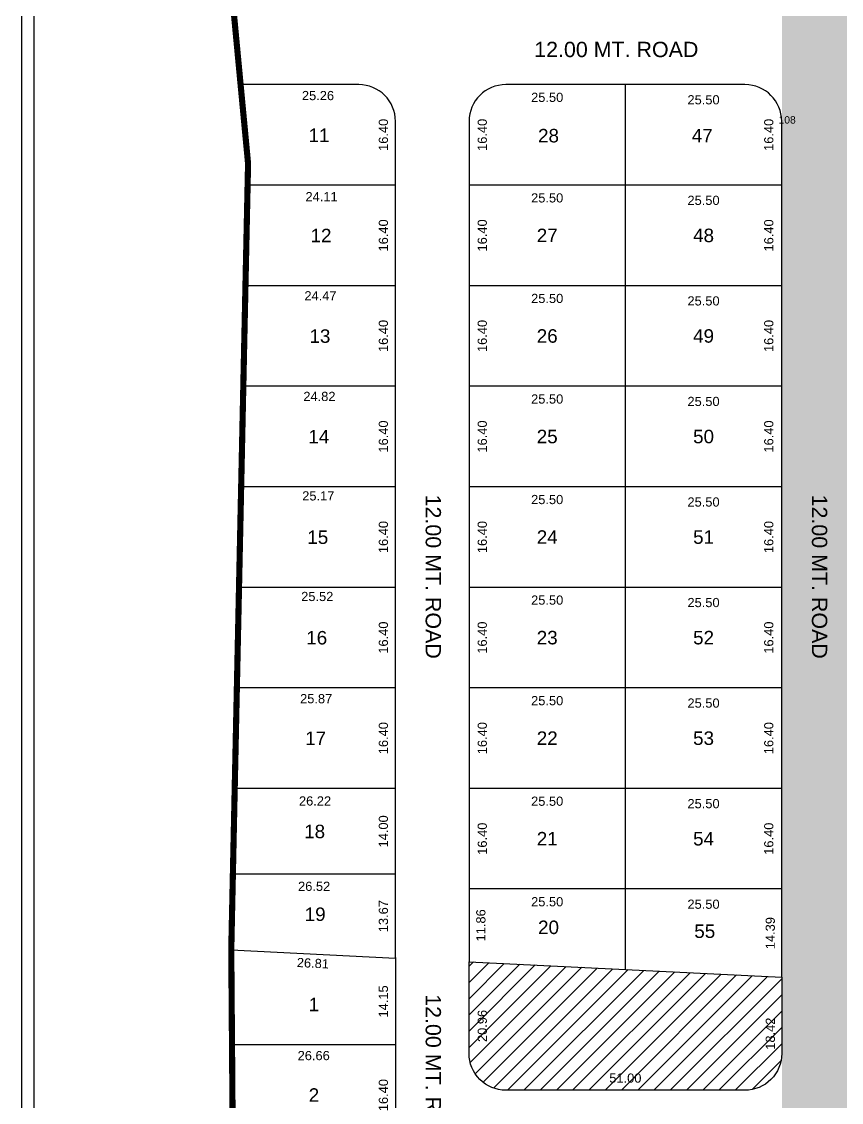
# Model space of a CAD drawing. Header units: metres. Extents: x -20425 to -20124, y -3531 to -2919.
# Drawn here: x -20424.8 to -20291.1, y -3400 to -3223.7 of the extents above; entities that cross this region are included whole.
import ezdxf
from ezdxf.enums import TextEntityAlignment as Align

# ---------------------------------------------------------------- set-up
doc = ezdxf.new("R2010")
doc.units = ezdxf.units.M
doc.header["$MEASUREMENT"] = 0
doc.header["$PDMODE"] = 32
doc.header["$PDSIZE"] = 1
for name, color, linetype in [('DIMENTION', 6, 'Continuous'), ('LAYER1', 6, 'Continuous'), ('TEXT', 7, 'Continuous')]:
    doc.layers.add(name, color=color, linetype=linetype)
doc.styles.add('ARIAL', font='arial.ttf', dxfattribs={"height": 1.5})
doc.dimstyles.new('Copy of STANDARD', dxfattribs={"dimtxt": 1.5, "dimasz": 0.5, "dimexe": 0.2, "dimexo": 0.3, "dimgap": 0.09, "dimtad": 0, "dimzin": 0, "dimdsep": 46, "dimtxsty": 'ARIAL', "dimblk1": 'OPEN', "dimblk2": 'OPEN', "dimsah": 1, "dimcen": 0.09, "dimse1": 1, "dimse2": 1, "dimsd1": 1, "dimsd2": 1, "dimadec": 0, "dimazin": 0, "dimtfac": 1, "dimtofl": 0, "dimtmove": 2, "dimatfit": 3, "dimldrblk": 'OPEN', "dimfxl": 0.2, "dimtolj": 1, "dimtzin": 0, "dimarcsym": 0})

# ---------------------------------------------------------------- blocks, each defined once
blk = doc.blocks.new('*D714')
at = {"layer": 'Defpoints', "color": 0, "linetype": 'Continuous', "transparency": 16777216}
for p in [(-20387.95, -3250.4), (-20363.84, -3250.4), (-20363.84, -3252.28)]:
    blk.add_point(p, dxfattribs=at)
at = {"layer": 'DIMENTION', "color": 0, "linetype": 'Continuous', "transparency": 16777216, "insert": (-20375.89, -3252.28), "char_height": 1.5, "attachment_point": 5, "style": 'ARIAL'}
blk.add_mtext('\\A1;24.11', dxfattribs=at)
blk = doc.blocks.new('_OPEN')
at = {"color": 0, "linetype": 'ByBlock'}
for p, q in [((-1, 0.17), (0, 0)), ((0, 0), (-1, -0.17)), ((0, 0), (-1, 0))]:
    blk.add_line(p, q, dxfattribs=at)
blk = doc.blocks.new('*D715')
at = {"layer": 'Defpoints', "color": 0, "linetype": 'Continuous', "transparency": 16777216}
for p in [(-20389.09, -3234), (-20363.84, -3234), (-20363.84, -3235.8)]:
    blk.add_point(p, dxfattribs=at)
at = {"layer": 'DIMENTION', "color": 0, "linetype": 'Continuous', "transparency": 16777216, "insert": (-20376.47, -3235.8), "char_height": 1.5, "attachment_point": 5, "style": 'ARIAL'}
blk.add_mtext('\\A1;25.26', dxfattribs=at)
blk = doc.blocks.new('*D716')
at = {"layer": 'Defpoints', "color": 0, "linetype": 'Continuous', "transparency": 16777216}
for p in [(-20388.3, -3266.8), (-20363.84, -3266.8), (-20388.3, -3268.45)]:
    blk.add_point(p, dxfattribs=at)
at = {"layer": 'DIMENTION', "color": 0, "linetype": 'Continuous', "transparency": 16777216, "insert": (-20376.07, -3268.45), "char_height": 1.5, "attachment_point": 5, "style": 'ARIAL'}
blk.add_mtext('\\A1;24.47', dxfattribs=at)
blk = doc.blocks.new('*D717')
at = {"layer": 'Defpoints', "color": 0, "linetype": 'Continuous', "transparency": 16777216}
for p in [(-20388.65, -3283.2), (-20363.84, -3283.2), (-20363.84, -3284.87)]:
    blk.add_point(p, dxfattribs=at)
at = {"layer": 'DIMENTION', "color": 0, "linetype": 'Continuous', "transparency": 16777216, "insert": (-20376.24, -3284.87), "char_height": 1.5, "attachment_point": 5, "style": 'ARIAL'}
blk.add_mtext('\\A1;24.82', dxfattribs=at)
blk = doc.blocks.new('*D718')
at = {"layer": 'Defpoints', "color": 0, "linetype": 'Continuous', "transparency": 16777216}
for p in [(-20389, -3299.6), (-20363.84, -3299.6), (-20363.84, -3301.09)]:
    blk.add_point(p, dxfattribs=at)
at = {"layer": 'DIMENTION', "color": 0, "linetype": 'Continuous', "transparency": 16777216, "insert": (-20376.42, -3301.09), "char_height": 1.5, "attachment_point": 5, "style": 'ARIAL'}
blk.add_mtext('\\A1;25.17', dxfattribs=at)
blk = doc.blocks.new('*D719')
at = {"layer": 'Defpoints', "color": 0, "linetype": 'Continuous', "transparency": 16777216}
for p in [(-20389.35, -3316), (-20363.84, -3316), (-20363.84, -3317.5)]:
    blk.add_point(p, dxfattribs=at)
at = {"layer": 'DIMENTION', "color": 0, "linetype": 'Continuous', "transparency": 16777216, "insert": (-20376.59, -3317.5), "char_height": 1.5, "attachment_point": 5, "style": 'ARIAL'}
blk.add_mtext('\\A1;25.52', dxfattribs=at)
blk = doc.blocks.new('*D720')
at = {"layer": 'Defpoints', "color": 0, "linetype": 'Continuous', "transparency": 16777216}
for p in [(-20389.7, -3332.4), (-20363.84, -3332.4), (-20389.7, -3334.17)]:
    blk.add_point(p, dxfattribs=at)
at = {"layer": 'DIMENTION', "color": 0, "linetype": 'Continuous', "transparency": 16777216, "insert": (-20376.77, -3334.17), "char_height": 1.5, "attachment_point": 5, "style": 'ARIAL'}
blk.add_mtext('\\A1;25.87', dxfattribs=at)
blk = doc.blocks.new('*D564')
at = {"layer": 'Defpoints', "color": 0, "linetype": 'Continuous', "transparency": 16777216}
for p in [(-20390.05, -3348.8), (-20363.84, -3348.8), (-20390.05, -3350.85)]:
    blk.add_point(p, dxfattribs=at)
at = {"layer": 'DIMENTION', "color": 0, "linetype": 'Continuous', "transparency": 16777216, "insert": (-20376.95, -3350.85), "char_height": 1.5, "attachment_point": 5, "style": 'ARIAL'}
blk.add_mtext('\\A1;26.22', dxfattribs=at)
blk = doc.blocks.new('*D565')
at = {"layer": 'Defpoints', "color": 0, "linetype": 'Continuous', "transparency": 16777216}
for p in [(-20390.35, -3362.8), (-20363.84, -3362.8), (-20390.35, -3364.77)]:
    blk.add_point(p, dxfattribs=at)
at = {"layer": 'DIMENTION', "color": 0, "linetype": 'Continuous', "transparency": 16777216, "insert": (-20377.1, -3364.77), "char_height": 1.5, "attachment_point": 5, "style": 'ARIAL'}
blk.add_mtext('\\A1;26.52', dxfattribs=at)
blk = doc.blocks.new('*D566')
at = {"layer": 'Defpoints', "color": 0, "linetype": 'Continuous', "transparency": 16777216}
for p in [(-20363.84, -3234), (-20365.8, -3250.4), (-20363.84, -3250.4)]:
    blk.add_point(p, dxfattribs=at)
at = {"layer": 'DIMENTION', "color": 0, "linetype": 'Continuous', "transparency": 16777216, "insert": (-20365.8, -3242.2), "char_height": 1.5, "attachment_point": 5, "rotation": 90, "style": 'ARIAL'}
blk.add_mtext('\\A1;16.40', dxfattribs=at)
blk = doc.blocks.new('*D567')
at = {"layer": 'Defpoints', "color": 0, "linetype": 'Continuous', "transparency": 16777216}
for p in [(-20363.84, -3250.4), (-20365.8, -3266.8), (-20363.84, -3266.8)]:
    blk.add_point(p, dxfattribs=at)
at = {"layer": 'DIMENTION', "color": 0, "linetype": 'Continuous', "transparency": 16777216, "insert": (-20365.8, -3258.6), "char_height": 1.5, "attachment_point": 5, "rotation": 90, "style": 'ARIAL'}
blk.add_mtext('\\A1;16.40', dxfattribs=at)
blk = doc.blocks.new('*D568')
at = {"layer": 'Defpoints', "color": 0, "linetype": 'Continuous', "transparency": 16777216}
for p in [(-20363.84, -3266.8), (-20365.8, -3283.2), (-20363.84, -3283.2)]:
    blk.add_point(p, dxfattribs=at)
at = {"layer": 'DIMENTION', "color": 0, "linetype": 'Continuous', "transparency": 16777216, "insert": (-20365.8, -3275), "char_height": 1.5, "attachment_point": 5, "rotation": 90, "style": 'ARIAL'}
blk.add_mtext('\\A1;16.40', dxfattribs=at)
blk = doc.blocks.new('*D569')
at = {"layer": 'Defpoints', "color": 0, "linetype": 'Continuous', "transparency": 16777216}
for p in [(-20363.84, -3283.2), (-20365.8, -3299.6), (-20363.84, -3299.6)]:
    blk.add_point(p, dxfattribs=at)
at = {"layer": 'DIMENTION', "color": 0, "linetype": 'Continuous', "transparency": 16777216, "insert": (-20365.8, -3291.4), "char_height": 1.5, "attachment_point": 5, "rotation": 90, "style": 'ARIAL'}
blk.add_mtext('\\A1;16.40', dxfattribs=at)
blk = doc.blocks.new('*D570')
at = {"layer": 'Defpoints', "color": 0, "linetype": 'Continuous', "transparency": 16777216}
for p in [(-20363.84, -3299.6), (-20365.8, -3316), (-20363.84, -3316)]:
    blk.add_point(p, dxfattribs=at)
at = {"layer": 'DIMENTION', "color": 0, "linetype": 'Continuous', "transparency": 16777216, "insert": (-20365.8, -3307.8), "char_height": 1.5, "attachment_point": 5, "rotation": 90, "style": 'ARIAL'}
blk.add_mtext('\\A1;16.40', dxfattribs=at)
blk = doc.blocks.new('*D571')
at = {"layer": 'Defpoints', "color": 0, "linetype": 'Continuous', "transparency": 16777216}
for p in [(-20363.84, -3316), (-20365.8, -3332.4), (-20363.84, -3332.4)]:
    blk.add_point(p, dxfattribs=at)
at = {"layer": 'DIMENTION', "color": 0, "linetype": 'Continuous', "transparency": 16777216, "insert": (-20365.8, -3324.2), "char_height": 1.5, "attachment_point": 5, "rotation": 90, "style": 'ARIAL'}
blk.add_mtext('\\A1;16.40', dxfattribs=at)
blk = doc.blocks.new('*D572')
at = {"layer": 'Defpoints', "color": 0, "linetype": 'Continuous', "transparency": 16777216}
for p in [(-20363.84, -3332.4), (-20365.8, -3348.8), (-20363.84, -3348.8)]:
    blk.add_point(p, dxfattribs=at)
at = {"layer": 'DIMENTION', "color": 0, "linetype": 'Continuous', "transparency": 16777216, "insert": (-20365.8, -3340.6), "char_height": 1.5, "attachment_point": 5, "rotation": 90, "style": 'ARIAL'}
blk.add_mtext('\\A1;16.40', dxfattribs=at)
blk = doc.blocks.new('*D573')
at = {"layer": 'Defpoints', "color": 0, "linetype": 'Continuous', "transparency": 16777216}
for p in [(-20363.84, -3348.8), (-20365.8, -3362.8), (-20363.84, -3362.8)]:
    blk.add_point(p, dxfattribs=at)
at = {"layer": 'DIMENTION', "color": 0, "linetype": 'Continuous', "transparency": 16777216, "insert": (-20365.8, -3355.8), "char_height": 1.5, "attachment_point": 5, "rotation": 90, "style": 'ARIAL'}
blk.add_mtext('\\A1;14.00', dxfattribs=at)
blk = doc.blocks.new('*D574')
at = {"layer": 'Defpoints', "color": 0, "linetype": 'Continuous', "transparency": 16777216}
for p in [(-20363.84, -3362.8), (-20365.8, -3376.47), (-20363.84, -3376.47)]:
    blk.add_point(p, dxfattribs=at)
at = {"layer": 'DIMENTION', "color": 0, "linetype": 'Continuous', "transparency": 16777216, "insert": (-20365.8, -3369.63), "char_height": 1.5, "attachment_point": 5, "rotation": 90, "style": 'ARIAL'}
blk.add_mtext('\\A1;13.67', dxfattribs=at)
blk = doc.blocks.new('*D575')
at = {"layer": 'Defpoints', "color": 0, "linetype": 'Continuous', "transparency": 16777216}
for p in [(-20363.84, -3376.47), (-20365.8, -3390.62), (-20363.84, -3390.62)]:
    blk.add_point(p, dxfattribs=at)
at = {"layer": 'DIMENTION', "color": 0, "linetype": 'Continuous', "transparency": 16777216, "insert": (-20365.8, -3383.54), "char_height": 1.5, "attachment_point": 5, "rotation": 90, "style": 'ARIAL'}
blk.add_mtext('\\A1;14.15', dxfattribs=at)
blk = doc.blocks.new('*D576')
at = {"layer": 'Defpoints', "color": 0, "linetype": 'Continuous', "transparency": 16777216}
for p in [(-20363.84, -3390.62), (-20365.8, -3407.02), (-20363.84, -3407.02)]:
    blk.add_point(p, dxfattribs=at)
at = {"layer": 'DIMENTION', "color": 0, "linetype": 'Continuous', "transparency": 16777216, "insert": (-20365.8, -3398.82), "char_height": 1.5, "attachment_point": 5, "rotation": 90, "style": 'ARIAL'}
blk.add_mtext('\\A1;16.40', dxfattribs=at)
blk = doc.blocks.new('*D591')
at = {"layer": 'Defpoints', "color": 0, "linetype": 'Continuous', "transparency": 16777216}
for p in [(-20390.5, -3390.62), (-20363.84, -3390.62), (-20390.5, -3392.38)]:
    blk.add_point(p, dxfattribs=at)
at = {"layer": 'DIMENTION', "color": 0, "linetype": 'Continuous', "transparency": 16777216, "insert": (-20377.17, -3392.38), "char_height": 1.5, "attachment_point": 5, "style": 'ARIAL'}
blk.add_mtext('\\A1;26.66', dxfattribs=at)
blk = doc.blocks.new('*D592')
at = {"layer": 'Defpoints', "color": 0, "linetype": 'Continuous', "transparency": 16777216}
for p in [(-20390.62, -3375.13), (-20390.69, -3376.64), (-20363.84, -3376.46)]:
    blk.add_point(p, dxfattribs=at)
at = {"layer": 'DIMENTION', "color": 0, "linetype": 'Continuous', "transparency": 16777216, "insert": (-20377.3, -3377.31), "char_height": 1.5, "attachment_point": 5, "rotation": 357.1548, "style": 'ARIAL'}
blk.add_mtext('\\A1;26.81', dxfattribs=at)
blk = doc.blocks.new('*D930')
at = {"layer": 'Defpoints', "color": 0, "linetype": 'Continuous', "transparency": 16777216}
for p in [(-20300.84, -3379.59), (-20302.69, -3398.02), (-20300.84, -3398.02)]:
    blk.add_point(p, dxfattribs=at)
at = {"layer": 'DIMENTION', "color": 0, "linetype": 'Continuous', "transparency": 16777216, "insert": (-20302.69, -3388.8), "char_height": 1.5, "attachment_point": 5, "rotation": 90, "style": 'ARIAL'}
blk.add_mtext('\\A1;18.42', dxfattribs=at)
blk = doc.blocks.new('*D931')
at = {"layer": 'Defpoints', "color": 0, "linetype": 'Continuous', "transparency": 16777216}
for p in [(-20351.84, -3377.06), (-20351.84, -3398.02), (-20349.67, -3398.02)]:
    blk.add_point(p, dxfattribs=at)
at = {"layer": 'DIMENTION', "color": 0, "linetype": 'Continuous', "transparency": 16777216, "insert": (-20349.67, -3387.54), "char_height": 1.5, "attachment_point": 5, "rotation": 90, "style": 'ARIAL'}
blk.add_mtext('\\A1;20.96', dxfattribs=at)
blk = doc.blocks.new('*D932')
at = {"layer": 'Defpoints', "color": 0, "linetype": 'Continuous', "transparency": 16777216}
for p in [(-20300.84, -3396.05), (-20351.84, -3398.02), (-20300.84, -3398.02)]:
    blk.add_point(p, dxfattribs=at)
at = {"layer": 'DIMENTION', "color": 0, "linetype": 'Continuous', "transparency": 16777216, "insert": (-20326.34, -3396.05), "char_height": 1.5, "attachment_point": 5, "style": 'ARIAL'}
blk.add_mtext('\\A1;51.00', dxfattribs=at)
blk = doc.blocks.new('*D668')
at = {"layer": 'Defpoints', "color": 0, "linetype": 'Continuous', "transparency": 16777216}
for p in [(-20351.84, -3365.2), (-20349.9, -3365.2), (-20351.84, -3377.06)]:
    blk.add_point(p, dxfattribs=at)
at = {"layer": 'DIMENTION', "color": 0, "linetype": 'Continuous', "transparency": 16777216, "insert": (-20349.9, -3371.13), "char_height": 1.5, "attachment_point": 5, "rotation": 90, "style": 'ARIAL'}
blk.add_mtext('\\A1;11.86', dxfattribs=at)
blk = doc.blocks.new('*D669')
at = {"layer": 'Defpoints', "color": 0, "linetype": 'Continuous', "transparency": 16777216}
for p in [(-20302.7, -3365.2), (-20300.84, -3365.2), (-20300.84, -3379.59)]:
    blk.add_point(p, dxfattribs=at)
at = {"layer": 'DIMENTION', "color": 0, "linetype": 'Continuous', "transparency": 16777216, "insert": (-20302.7, -3372.4), "char_height": 1.5, "attachment_point": 5, "rotation": 90, "style": 'ARIAL'}
blk.add_mtext('\\A1;14.39', dxfattribs=at)
blk = doc.blocks.new('*D670')
at = {"layer": 'Defpoints', "color": 0, "linetype": 'Continuous', "transparency": 16777216}
for p in [(-20351.84, -3348.8), (-20326.34, -3348.8), (-20326.34, -3350.89)]:
    blk.add_point(p, dxfattribs=at)
at = {"layer": 'DIMENTION', "color": 0, "linetype": 'Continuous', "transparency": 16777216, "insert": (-20339.09, -3350.89), "char_height": 1.5, "attachment_point": 5, "style": 'ARIAL'}
blk.add_mtext('\\A1;25.50', dxfattribs=at)
blk = doc.blocks.new('*D671')
at = {"layer": 'Defpoints', "color": 0, "linetype": 'Continuous', "transparency": 16777216}
for p in [(-20326.34, -3348.8), (-20300.84, -3348.8), (-20326.34, -3351.29)]:
    blk.add_point(p, dxfattribs=at)
at = {"layer": 'DIMENTION', "color": 0, "linetype": 'Continuous', "transparency": 16777216, "insert": (-20313.59, -3351.29), "char_height": 1.5, "attachment_point": 5, "style": 'ARIAL'}
blk.add_mtext('\\A1;25.50', dxfattribs=at)
blk = doc.blocks.new('*D672')
at = {"layer": 'Defpoints', "color": 0, "linetype": 'Continuous', "transparency": 16777216}
for p in [(-20351.84, -3348.8), (-20351.84, -3365.2), (-20349.67, -3365.2)]:
    blk.add_point(p, dxfattribs=at)
at = {"layer": 'DIMENTION', "color": 0, "linetype": 'Continuous', "transparency": 16777216, "insert": (-20349.67, -3357), "char_height": 1.5, "attachment_point": 5, "rotation": 90, "style": 'ARIAL'}
blk.add_mtext('\\A1;16.40', dxfattribs=at)
blk = doc.blocks.new('*D673')
at = {"layer": 'Defpoints', "color": 0, "linetype": 'Continuous', "transparency": 16777216}
for p in [(-20300.84, -3348.8), (-20302.94, -3365.2), (-20300.84, -3365.2)]:
    blk.add_point(p, dxfattribs=at)
at = {"layer": 'DIMENTION', "color": 0, "linetype": 'Continuous', "transparency": 16777216, "insert": (-20302.94, -3357), "char_height": 1.5, "attachment_point": 5, "rotation": 90, "style": 'ARIAL'}
blk.add_mtext('\\A1;16.40', dxfattribs=at)
blk = doc.blocks.new('*D674')
at = {"layer": 'Defpoints', "color": 0, "linetype": 'Continuous', "transparency": 16777216}
for p in [(-20351.84, -3332.4), (-20326.34, -3332.4), (-20326.34, -3334.49)]:
    blk.add_point(p, dxfattribs=at)
at = {"layer": 'DIMENTION', "color": 0, "linetype": 'Continuous', "transparency": 16777216, "insert": (-20339.09, -3334.49), "char_height": 1.5, "attachment_point": 5, "style": 'ARIAL'}
blk.add_mtext('\\A1;25.50', dxfattribs=at)
blk = doc.blocks.new('*D675')
at = {"layer": 'Defpoints', "color": 0, "linetype": 'Continuous', "transparency": 16777216}
for p in [(-20326.34, -3332.4), (-20300.84, -3332.4), (-20326.34, -3334.89)]:
    blk.add_point(p, dxfattribs=at)
at = {"layer": 'DIMENTION', "color": 0, "linetype": 'Continuous', "transparency": 16777216, "insert": (-20313.59, -3334.89), "char_height": 1.5, "attachment_point": 5, "style": 'ARIAL'}
blk.add_mtext('\\A1;25.50', dxfattribs=at)
blk = doc.blocks.new('*D721')
at = {"layer": 'Defpoints', "color": 0, "linetype": 'Continuous', "transparency": 16777216}
for p in [(-20351.84, -3332.4), (-20351.84, -3348.8), (-20349.67, -3348.8)]:
    blk.add_point(p, dxfattribs=at)
at = {"layer": 'DIMENTION', "color": 0, "linetype": 'Continuous', "transparency": 16777216, "insert": (-20349.67, -3340.6), "char_height": 1.5, "attachment_point": 5, "rotation": 90, "style": 'ARIAL'}
blk.add_mtext('\\A1;16.40', dxfattribs=at)
blk = doc.blocks.new('*D722')
at = {"layer": 'Defpoints', "color": 0, "linetype": 'Continuous', "transparency": 16777216}
for p in [(-20300.84, -3332.4), (-20302.94, -3348.8), (-20300.84, -3348.8)]:
    blk.add_point(p, dxfattribs=at)
at = {"layer": 'DIMENTION', "color": 0, "linetype": 'Continuous', "transparency": 16777216, "insert": (-20302.94, -3340.6), "char_height": 1.5, "attachment_point": 5, "rotation": 90, "style": 'ARIAL'}
blk.add_mtext('\\A1;16.40', dxfattribs=at)
blk = doc.blocks.new('*D723')
at = {"layer": 'Defpoints', "color": 0, "linetype": 'Continuous', "transparency": 16777216}
for p in [(-20351.84, -3316), (-20326.34, -3316), (-20326.34, -3318.09)]:
    blk.add_point(p, dxfattribs=at)
at = {"layer": 'DIMENTION', "color": 0, "linetype": 'Continuous', "transparency": 16777216, "insert": (-20339.09, -3318.09), "char_height": 1.5, "attachment_point": 5, "style": 'ARIAL'}
blk.add_mtext('\\A1;25.50', dxfattribs=at)
blk = doc.blocks.new('*D724')
at = {"layer": 'Defpoints', "color": 0, "linetype": 'Continuous', "transparency": 16777216}
for p in [(-20326.34, -3316), (-20300.84, -3316), (-20326.34, -3318.49)]:
    blk.add_point(p, dxfattribs=at)
at = {"layer": 'DIMENTION', "color": 0, "linetype": 'Continuous', "transparency": 16777216, "insert": (-20313.59, -3318.49), "char_height": 1.5, "attachment_point": 5, "style": 'ARIAL'}
blk.add_mtext('\\A1;25.50', dxfattribs=at)
blk = doc.blocks.new('*D725')
at = {"layer": 'Defpoints', "color": 0, "linetype": 'Continuous', "transparency": 16777216}
for p in [(-20351.84, -3316), (-20351.84, -3332.4), (-20349.67, -3332.4)]:
    blk.add_point(p, dxfattribs=at)
at = {"layer": 'DIMENTION', "color": 0, "linetype": 'Continuous', "transparency": 16777216, "insert": (-20349.67, -3324.2), "char_height": 1.5, "attachment_point": 5, "rotation": 90, "style": 'ARIAL'}
blk.add_mtext('\\A1;16.40', dxfattribs=at)
blk = doc.blocks.new('*D726')
at = {"layer": 'Defpoints', "color": 0, "linetype": 'Continuous', "transparency": 16777216}
for p in [(-20300.84, -3316), (-20302.94, -3332.4), (-20300.84, -3332.4)]:
    blk.add_point(p, dxfattribs=at)
at = {"layer": 'DIMENTION', "color": 0, "linetype": 'Continuous', "transparency": 16777216, "insert": (-20302.94, -3324.2), "char_height": 1.5, "attachment_point": 5, "rotation": 90, "style": 'ARIAL'}
blk.add_mtext('\\A1;16.40', dxfattribs=at)
blk = doc.blocks.new('*D727')
at = {"layer": 'Defpoints', "color": 0, "linetype": 'Continuous', "transparency": 16777216}
for p in [(-20351.84, -3299.6), (-20326.34, -3299.6), (-20326.34, -3301.69)]:
    blk.add_point(p, dxfattribs=at)
at = {"layer": 'DIMENTION', "color": 0, "linetype": 'Continuous', "transparency": 16777216, "insert": (-20339.09, -3301.69), "char_height": 1.5, "attachment_point": 5, "style": 'ARIAL'}
blk.add_mtext('\\A1;25.50', dxfattribs=at)
blk = doc.blocks.new('*D728')
at = {"layer": 'Defpoints', "color": 0, "linetype": 'Continuous', "transparency": 16777216}
for p in [(-20326.34, -3299.6), (-20300.84, -3299.6), (-20326.34, -3302.09)]:
    blk.add_point(p, dxfattribs=at)
at = {"layer": 'DIMENTION', "color": 0, "linetype": 'Continuous', "transparency": 16777216, "insert": (-20313.59, -3302.09), "char_height": 1.5, "attachment_point": 5, "style": 'ARIAL'}
blk.add_mtext('\\A1;25.50', dxfattribs=at)
blk = doc.blocks.new('*D729')
at = {"layer": 'Defpoints', "color": 0, "linetype": 'Continuous', "transparency": 16777216}
for p in [(-20351.84, -3299.6), (-20351.84, -3316), (-20349.67, -3316)]:
    blk.add_point(p, dxfattribs=at)
at = {"layer": 'DIMENTION', "color": 0, "linetype": 'Continuous', "transparency": 16777216, "insert": (-20349.67, -3307.8), "char_height": 1.5, "attachment_point": 5, "rotation": 90, "style": 'ARIAL'}
blk.add_mtext('\\A1;16.40', dxfattribs=at)
blk = doc.blocks.new('*D730')
at = {"layer": 'Defpoints', "color": 0, "linetype": 'Continuous', "transparency": 16777216}
for p in [(-20300.84, -3299.6), (-20302.94, -3316), (-20300.84, -3316)]:
    blk.add_point(p, dxfattribs=at)
at = {"layer": 'DIMENTION', "color": 0, "linetype": 'Continuous', "transparency": 16777216, "insert": (-20302.94, -3307.8), "char_height": 1.5, "attachment_point": 5, "rotation": 90, "style": 'ARIAL'}
blk.add_mtext('\\A1;16.40', dxfattribs=at)
blk = doc.blocks.new('*D731')
at = {"layer": 'Defpoints', "color": 0, "linetype": 'Continuous', "transparency": 16777216}
for p in [(-20351.84, -3283.2), (-20326.34, -3283.2), (-20326.34, -3285.29)]:
    blk.add_point(p, dxfattribs=at)
at = {"layer": 'DIMENTION', "color": 0, "linetype": 'Continuous', "transparency": 16777216, "insert": (-20339.09, -3285.29), "char_height": 1.5, "attachment_point": 5, "style": 'ARIAL'}
blk.add_mtext('\\A1;25.50', dxfattribs=at)
blk = doc.blocks.new('*D732')
at = {"layer": 'Defpoints', "color": 0, "linetype": 'Continuous', "transparency": 16777216}
for p in [(-20326.34, -3283.2), (-20300.84, -3283.2), (-20326.34, -3285.69)]:
    blk.add_point(p, dxfattribs=at)
at = {"layer": 'DIMENTION', "color": 0, "linetype": 'Continuous', "transparency": 16777216, "insert": (-20313.59, -3285.69), "char_height": 1.5, "attachment_point": 5, "style": 'ARIAL'}
blk.add_mtext('\\A1;25.50', dxfattribs=at)
blk = doc.blocks.new('*D733')
at = {"layer": 'Defpoints', "color": 0, "linetype": 'Continuous', "transparency": 16777216}
for p in [(-20351.84, -3283.2), (-20351.84, -3299.6), (-20349.67, -3299.6)]:
    blk.add_point(p, dxfattribs=at)
at = {"layer": 'DIMENTION', "color": 0, "linetype": 'Continuous', "transparency": 16777216, "insert": (-20349.67, -3291.4), "char_height": 1.5, "attachment_point": 5, "rotation": 90, "style": 'ARIAL'}
blk.add_mtext('\\A1;16.40', dxfattribs=at)
blk = doc.blocks.new('*D734')
at = {"layer": 'Defpoints', "color": 0, "linetype": 'Continuous', "transparency": 16777216}
for p in [(-20300.84, -3283.2), (-20302.94, -3299.6), (-20300.84, -3299.6)]:
    blk.add_point(p, dxfattribs=at)
at = {"layer": 'DIMENTION', "color": 0, "linetype": 'Continuous', "transparency": 16777216, "insert": (-20302.94, -3291.4), "char_height": 1.5, "attachment_point": 5, "rotation": 90, "style": 'ARIAL'}
blk.add_mtext('\\A1;16.40', dxfattribs=at)
blk = doc.blocks.new('*D735')
at = {"layer": 'Defpoints', "color": 0, "linetype": 'Continuous', "transparency": 16777216}
for p in [(-20351.84, -3266.8), (-20326.34, -3266.8), (-20326.34, -3268.89)]:
    blk.add_point(p, dxfattribs=at)
at = {"layer": 'DIMENTION', "color": 0, "linetype": 'Continuous', "transparency": 16777216, "insert": (-20339.09, -3268.89), "char_height": 1.5, "attachment_point": 5, "style": 'ARIAL'}
blk.add_mtext('\\A1;25.50', dxfattribs=at)
blk = doc.blocks.new('*D736')
at = {"layer": 'Defpoints', "color": 0, "linetype": 'Continuous', "transparency": 16777216}
for p in [(-20326.34, -3266.8), (-20300.84, -3266.8), (-20326.34, -3269.29)]:
    blk.add_point(p, dxfattribs=at)
at = {"layer": 'DIMENTION', "color": 0, "linetype": 'Continuous', "transparency": 16777216, "insert": (-20313.59, -3269.29), "char_height": 1.5, "attachment_point": 5, "style": 'ARIAL'}
blk.add_mtext('\\A1;25.50', dxfattribs=at)
blk = doc.blocks.new('*D737')
at = {"layer": 'Defpoints', "color": 0, "linetype": 'Continuous', "transparency": 16777216}
for p in [(-20351.84, -3266.8), (-20351.84, -3283.2), (-20349.67, -3283.2)]:
    blk.add_point(p, dxfattribs=at)
at = {"layer": 'DIMENTION', "color": 0, "linetype": 'Continuous', "transparency": 16777216, "insert": (-20349.67, -3275), "char_height": 1.5, "attachment_point": 5, "rotation": 90, "style": 'ARIAL'}
blk.add_mtext('\\A1;16.40', dxfattribs=at)
blk = doc.blocks.new('*D738')
at = {"layer": 'Defpoints', "color": 0, "linetype": 'Continuous', "transparency": 16777216}
for p in [(-20300.84, -3266.8), (-20302.94, -3283.2), (-20300.84, -3283.2)]:
    blk.add_point(p, dxfattribs=at)
at = {"layer": 'DIMENTION', "color": 0, "linetype": 'Continuous', "transparency": 16777216, "insert": (-20302.94, -3275), "char_height": 1.5, "attachment_point": 5, "rotation": 90, "style": 'ARIAL'}
blk.add_mtext('\\A1;16.40', dxfattribs=at)
blk = doc.blocks.new('*D739')
at = {"layer": 'Defpoints', "color": 0, "linetype": 'Continuous', "transparency": 16777216}
for p in [(-20351.84, -3250.4), (-20326.34, -3250.4), (-20326.34, -3252.49)]:
    blk.add_point(p, dxfattribs=at)
at = {"layer": 'DIMENTION', "color": 0, "linetype": 'Continuous', "transparency": 16777216, "insert": (-20339.09, -3252.49), "char_height": 1.5, "attachment_point": 5, "style": 'ARIAL'}
blk.add_mtext('\\A1;25.50', dxfattribs=at)
blk = doc.blocks.new('*D740')
at = {"layer": 'Defpoints', "color": 0, "linetype": 'Continuous', "transparency": 16777216}
for p in [(-20326.34, -3250.4), (-20300.84, -3250.4), (-20326.34, -3252.89)]:
    blk.add_point(p, dxfattribs=at)
at = {"layer": 'DIMENTION', "color": 0, "linetype": 'Continuous', "transparency": 16777216, "insert": (-20313.59, -3252.89), "char_height": 1.5, "attachment_point": 5, "style": 'ARIAL'}
blk.add_mtext('\\A1;25.50', dxfattribs=at)
blk = doc.blocks.new('*D741')
at = {"layer": 'Defpoints', "color": 0, "linetype": 'Continuous', "transparency": 16777216}
for p in [(-20351.84, -3250.4), (-20351.84, -3266.8), (-20349.67, -3266.8)]:
    blk.add_point(p, dxfattribs=at)
at = {"layer": 'DIMENTION', "color": 0, "linetype": 'Continuous', "transparency": 16777216, "insert": (-20349.67, -3258.6), "char_height": 1.5, "attachment_point": 5, "rotation": 90, "style": 'ARIAL'}
blk.add_mtext('\\A1;16.40', dxfattribs=at)
blk = doc.blocks.new('*D742')
at = {"layer": 'Defpoints', "color": 0, "linetype": 'Continuous', "transparency": 16777216}
for p in [(-20300.84, -3250.4), (-20302.94, -3266.8), (-20300.84, -3266.8)]:
    blk.add_point(p, dxfattribs=at)
at = {"layer": 'DIMENTION', "color": 0, "linetype": 'Continuous', "transparency": 16777216, "insert": (-20302.94, -3258.6), "char_height": 1.5, "attachment_point": 5, "rotation": 90, "style": 'ARIAL'}
blk.add_mtext('\\A1;16.40', dxfattribs=at)
blk = doc.blocks.new('*D743')
at = {"layer": 'Defpoints', "color": 0, "linetype": 'Continuous', "transparency": 16777216}
for p in [(-20351.84, -3234), (-20326.34, -3234), (-20326.34, -3236.09)]:
    blk.add_point(p, dxfattribs=at)
at = {"layer": 'DIMENTION', "color": 0, "linetype": 'Continuous', "transparency": 16777216, "insert": (-20339.09, -3236.09), "char_height": 1.5, "attachment_point": 5, "style": 'ARIAL'}
blk.add_mtext('\\A1;25.50', dxfattribs=at)
blk = doc.blocks.new('*D744')
at = {"layer": 'Defpoints', "color": 0, "linetype": 'Continuous', "transparency": 16777216}
for p in [(-20326.34, -3234), (-20300.84, -3234), (-20326.34, -3236.49)]:
    blk.add_point(p, dxfattribs=at)
at = {"layer": 'DIMENTION', "color": 0, "linetype": 'Continuous', "transparency": 16777216, "insert": (-20313.59, -3236.49), "char_height": 1.5, "attachment_point": 5, "style": 'ARIAL'}
blk.add_mtext('\\A1;25.50', dxfattribs=at)
blk = doc.blocks.new('*D745')
at = {"layer": 'Defpoints', "color": 0, "linetype": 'Continuous', "transparency": 16777216}
for p in [(-20351.84, -3234), (-20351.84, -3250.4), (-20349.67, -3250.4)]:
    blk.add_point(p, dxfattribs=at)
at = {"layer": 'DIMENTION', "color": 0, "linetype": 'Continuous', "transparency": 16777216, "insert": (-20349.67, -3242.2), "char_height": 1.5, "attachment_point": 5, "rotation": 90, "style": 'ARIAL'}
blk.add_mtext('\\A1;16.40', dxfattribs=at)
blk = doc.blocks.new('*D746')
at = {"layer": 'Defpoints', "color": 0, "linetype": 'Continuous', "transparency": 16777216}
for p in [(-20300.84, -3234), (-20302.94, -3250.4), (-20300.84, -3250.4)]:
    blk.add_point(p, dxfattribs=at)
at = {"layer": 'DIMENTION', "color": 0, "linetype": 'Continuous', "transparency": 16777216, "insert": (-20302.94, -3242.2), "char_height": 1.5, "attachment_point": 5, "rotation": 90, "style": 'ARIAL'}
blk.add_mtext('\\A1;16.40', dxfattribs=at)
blk = doc.blocks.new('*D779')
at = {"layer": 'Defpoints', "color": 0, "linetype": 'Continuous', "transparency": 16777216}
for p in [(-20351.84, -3365.2), (-20326.34, -3365.2), (-20326.34, -3367.29)]:
    blk.add_point(p, dxfattribs=at)
at = {"layer": 'DIMENTION', "color": 0, "linetype": 'Continuous', "transparency": 16777216, "insert": (-20339.09, -3367.29), "char_height": 1.5, "attachment_point": 5, "style": 'ARIAL'}
blk.add_mtext('\\A1;25.50', dxfattribs=at)
blk = doc.blocks.new('*D780')
at = {"layer": 'Defpoints', "color": 0, "linetype": 'Continuous', "transparency": 16777216}
for p in [(-20326.34, -3365.2), (-20300.84, -3365.2), (-20326.34, -3367.69)]:
    blk.add_point(p, dxfattribs=at)
at = {"layer": 'DIMENTION', "color": 0, "linetype": 'Continuous', "transparency": 16777216, "insert": (-20313.59, -3367.69), "char_height": 1.5, "attachment_point": 5, "style": 'ARIAL'}
blk.add_mtext('\\A1;25.50', dxfattribs=at)

msp = doc.modelspace()

# ---------------------------------------------------------------- hatches: boundary and pattern name
at = {"layer": 'DIMENTION', "linetype": 'Continuous'}
h = msp.add_hatch(dxfattribs=at)
h.set_pattern_fill('DOTS', color=24, scale=20)
h.set_pattern_definition([(0, (-44131.1968, 7794.2503), (0.625, 1.25), [0, -1.25])])
h.paths.add_polyline_path([(-20288.886, -3074.451), (-20300.786, -3074.451), (-20300.786, -3521.815), (-20288.886, -3521.815)])
h.paths.add_polyline_path([(-20225.886, -3074.451), (-20237.786, -3074.451), (-20237.786, -3521.815), (-20225.886, -3521.815)])
h.paths.add_polyline_path([(-20298.917, -3521.781), (-20290.925, -3521.781), (-20290.925, -3517.66), (-20298.917, -3517.66)], flags=24)
h.paths.add_polyline_path([(-20301.656, -3240.683), (-20298.247, -3240.683), (-20298.247, -3238.845), (-20301.656, -3238.845)], flags=9)
h.paths.add_polyline_path([(-20296.602, -3128.99), (-20296.602, -3154.48), (-20292.722, -3154.48), (-20292.722, -3128.99)], flags=24)
h.paths.add_polyline_path([(-20296.602, -3448.555), (-20296.602, -3476.632), (-20292.722, -3476.632), (-20292.722, -3448.555)], flags=24)
h.paths.add_polyline_path([(-20296.602, -3129.722), (-20296.602, -3157.799), (-20292.722, -3157.799), (-20292.722, -3129.722)], flags=24)
h.paths.add_polyline_path([(-20296.602, -3300.229), (-20296.602, -3328.306), (-20292.722, -3328.306), (-20292.722, -3300.229)], flags=24)
h.paths.add_polyline_path([(-20235.916, -3521.781), (-20227.924, -3521.781), (-20227.924, -3517.66), (-20235.916, -3517.66)], flags=24)
h.paths.add_polyline_path([(-20233.601, -3448.555), (-20233.601, -3476.632), (-20229.72, -3476.632), (-20229.72, -3448.555)], flags=24)
h.paths.add_polyline_path([(-20264.728, -3230.211), (-20236.651, -3230.211), (-20236.651, -3226.33), (-20264.728, -3226.33)], flags=9)
h.paths.add_polyline_path([(-20233.602, -3129.722), (-20233.602, -3157.799), (-20229.722, -3157.799), (-20229.722, -3129.722)], flags=24)
h.paths.add_polyline_path([(-20233.377, -3292.543), (-20233.377, -3320.62), (-20229.497, -3320.62), (-20229.497, -3292.543)], flags=24)
h = msp.add_hatch(dxfattribs=at)
h.set_pattern_fill('ANSI31', color=74, scale=15)
h.set_pattern_definition([(45, (-44131.1968, 7794.2503), (-1.32582521, 1.32582521), [])])
h.paths.add_polyline_path([(-20351.836, -3377.056), (-20351.836, -3392.015, 0.4142136), (-20345.836, -3398.015), (-20306.836, -3398.015, 0.4142136), (-20300.836, -3392.015), (-20300.836, -3379.591)])
h.paths.add_polyline_path([(-20243.836, -3398.015, 0.4142136), (-20237.836, -3392.015), (-20237.836, -3381.879), (-20263.336, -3381.056), (-20263.336, -3365.201), (-20288.836, -3365.201), (-20288.836, -3380.186), (-20288.836, -3392.015, 0.4142136), (-20282.836, -3398.015)])
h.paths.add_polyline_path([(-20200.336, -3398.015), (-20200.336, -3383.09), (-20225.836, -3382.266), (-20225.836, -3392.015, 0.4142136), (-20219.836, -3398.015)])
h.paths.add_polyline_path([(-20301.132, -3391.859), (-20301.132, -3385.865), (-20304.223, -3385.865), (-20304.223, -3391.859)], flags=24)
h.paths.add_polyline_path([(-20348.114, -3390.515), (-20348.114, -3384.521), (-20351.205, -3384.521), (-20351.205, -3390.515)], flags=24)
h.paths.add_polyline_path([(-20329.327, -3397.609), (-20323.333, -3397.609), (-20323.333, -3394.518), (-20329.327, -3394.518)], flags=24)
h.paths.add_polyline_path([(-20238.314, -3393.012), (-20238.314, -3387.018), (-20241.405, -3387.018), (-20241.405, -3393.012)], flags=24)
h.paths.add_polyline_path([(-20285.407, -3392.164), (-20285.407, -3386.17), (-20288.498, -3386.17), (-20288.498, -3392.164)], flags=24)
h.paths.add_polyline_path([(-20266.327, -3397.539), (-20260.333, -3397.539), (-20260.333, -3394.448), (-20266.327, -3394.448)], flags=24)
h.paths.add_polyline_path([(-20200.855, -3393.481), (-20200.855, -3387.487), (-20203.946, -3387.487), (-20203.946, -3393.481)], flags=24)
h.paths.add_polyline_path([(-20222.187, -3393.343), (-20221.993, -3387.353), (-20225.083, -3387.253), (-20225.276, -3393.243)], flags=24)

# ---------------------------------------------------------------- linework, layer by layer
at = {"layer": 'DIMENTION', "color": 0, "linetype": 'Continuous'}
for p, q in [((-20369.836, -3234.001), (-20389.094, -3234.001)), ((-20306.836, -3234.001), (-20345.836, -3234.001)), ((-20326.336, -3378.327), (-20326.336, -3234.001)), ((-20363.836, -3376.468), (-20363.836, -3240.001)), ((-20351.836, -3240.001), (-20351.836, -3377.063)), ((-20300.836, -3379.591), (-20300.836, -3240.001))]:
    msp.add_line(p, q, dxfattribs=at)
for points in [[(-20424.811, -3531.341), (-20124.449, -3531.341), (-20124.449, -2918.531), (-20424.811, -2918.531)], [(-20422.811, -3529.341), (-20126.449, -3529.341), (-20126.449, -2920.531), (-20422.811, -2920.531)]]:
    msp.add_lwpolyline(points, close=True, dxfattribs=at)
at = {"layer": 'DIMENTION', "color": 1, "linetype": 'Continuous', "const_width": 1}
msp.add_lwpolyline([(-20200.336, -3114.401), (-20198.383, -3103.183), (-20188.602, -3067.25), (-20186.137, -3062.401), (-20186.137, -3062.401), (-20181.429, -3053.138), (-20215.373, -2928.562), (-20215.373, -2928.562), (-20280.161, -2939.474), (-20308.053, -2954.902), (-20337.174, -2960.266), (-20370.873, -2962.89), (-20388.704, -2974.496), (-20392.97, -2978.16), (-20408.868, -2987.995), (-20400.042, -3118.314), (-20387.876, -3246.877), (-20389.246, -3311.003), (-20390.617, -3375.129), (-20389.471, -3521.815), (-20202.637, -3521.815), (-20200.336, -3475.953), (-20200.336, -3383.109), (-20200.336, -3335.901)], close=True, dxfattribs=at)
at = {"layer": 'DIMENTION', "color": 0, "linetype": 'Continuous'}
for points in [[(-20363.836, -3250.401), (-20387.951, -3250.401)], [(-20300.836, -3250.401), (-20351.836, -3250.401)], [(-20363.836, -3266.801), (-20388.302, -3266.801)], [(-20300.836, -3266.801), (-20351.836, -3266.801)], [(-20363.836, -3283.201), (-20388.652, -3283.201)], [(-20300.836, -3283.201), (-20351.836, -3283.201)], [(-20363.836, -3299.601), (-20389.003, -3299.601)], [(-20300.836, -3299.601), (-20351.836, -3299.601)], [(-20363.836, -3316.001), (-20389.353, -3316.001)], [(-20300.836, -3316.001), (-20351.836, -3316.001)], [(-20363.836, -3332.401), (-20389.704, -3332.401)], [(-20300.836, -3332.401), (-20351.836, -3332.401)], [(-20363.836, -3348.801), (-20390.054, -3348.801)], [(-20300.836, -3348.801), (-20351.836, -3348.801)], [(-20363.836, -3362.801), (-20390.354, -3362.801)], [(-20363.836, -3362.801), (-20390.354, -3362.801)], [(-20300.836, -3365.201), (-20351.836, -3365.201)], [(-20300.836, -3365.201), (-20351.836, -3365.201)], [(-20390.617, -3375.129), (-20363.836, -3376.46)], [(-20351.836, -3377.056), (-20300.836, -3379.591)], [(-20363.836, -3390.615), (-20390.496, -3390.615)]]:
    msp.add_lwpolyline(points, dxfattribs=at)
at = {"layer": 'DIMENTION', "color": 0, "linetype": 'Continuous', "elevation": 0.05}
msp.add_lwpolyline([(-20363.836, -3376.354), (-20363.836, -3521.815)], dxfattribs=at)
at = {"layer": 'DIMENTION', "color": 0, "linetype": 'Continuous'}
msp.add_lwpolyline([(-20300.836, -3379.591), (-20300.836, -3392.015, -0.4142136), (-20306.836, -3398.015), (-20345.836, -3398.015, -0.4142136), (-20351.836, -3392.015), (-20351.836, -3377.056)], format="xyb", dxfattribs=at)
for centre, start, end in [((-20369.836, -3240.001), 0, 90), ((-20345.836, -3240.001), 90, 180), ((-20306.836, -3240.001), 0, 90), ((-20306.836, -3240.001), 0, 90)]:
    msp.add_arc(centre, 6, start, end, dxfattribs=at)

# ---------------------------------------------------------------- texts
at = {"layer": 'DIMENTION', "color": 0, "linetype": 'Continuous', "style": 'ARIAL'}
msp.add_text('12.00 MT. ROAD', height=2.5, dxfattribs=at).set_placement((-20341.21, -3229.521))
at = {"layer": 'DIMENTION', "linetype": 'Continuous', "style": 'ARIAL'}
msp.add_text('108', height=1.2, dxfattribs=at).set_placement((-20299.952, -3239.756), align=Align.MIDDLE_CENTER)
at = {"layer": 'DIMENTION', "color": 5, "linetype": 'Continuous', "style": 'ARIAL'}
for s, p in [('1', (-20377.134, -3384.032)), ('2', (-20377.134, -3398.809))]:
    msp.add_text(s, height=2.2, dxfattribs=at).set_placement(p, align=Align.MIDDLE_CENTER)
at = {"layer": 'LAYER1', "color": 0, "linetype": 'Continuous', "style": 'ARIAL'}
for p in [(-20358.913, -3300.876), (-20295.913, -3300.876), (-20358.913, -3382.363)]:
    msp.add_text('12.00 MT. ROAD', height=2.5, rotation=270, dxfattribs=at).set_placement(p)
at = {"layer": 'TEXT', "linetype": 'Continuous', "style": 'ARIAL'}
for s, p in [('11', (-20376.316, -3242.26)), ('28', (-20338.872, -3242.33)), ('47', (-20313.801, -3242.33)), ('12', (-20375.982, -3258.621)), ('27', (-20339.086, -3258.601)), ('48', (-20313.586, -3258.601)), ('13', (-20376.157, -3275.021)), ('26', (-20339.086, -3275.001)), ('49', (-20313.586, -3275.001)), ('14', (-20376.332, -3291.42)), ('25', (-20339.086, -3291.401)), ('50', (-20313.586, -3291.401)), ('15', (-20376.507, -3307.82)), ('24', (-20339.086, -3307.801)), ('51', (-20313.586, -3307.801)), ('16', (-20376.683, -3324.22)), ('23', (-20339.086, -3324.201)), ('52', (-20313.586, -3324.201)), ('17', (-20376.858, -3340.619)), ('22', (-20339.086, -3340.601)), ('53', (-20313.586, -3340.601)), ('18', (-20377.02, -3355.814)), ('21', (-20339.086, -3357.001)), ('54', (-20313.586, -3357.001)), ('19', (-20376.935, -3369.315)), ('20', (-20338.871, -3371.451)), ('55', (-20313.391, -3372.084))]:
    msp.add_text(s, height=2.2, dxfattribs=at).set_placement(p, align=Align.MIDDLE_CENTER)

# ---------------------------------------------------------------- dimensions: what is measured, and where the dimension line sits
at = {"layer": 'DIMENTION', "linetype": 'Continuous'}
for p1, p2, distance, picture, middle in [((-20389.094, -3234.001), (-20363.836, -3234.001), -1.803, '*D715', (-20376.465, -3235.804)), ((-20363.836, -3234.001), (-20363.836, -3250.401), -1.962, '*D566', (-20365.799, -3242.201)), ((-20351.836, -3234.001), (-20326.336, -3234.001), -2.091, '*D743', (-20339.086, -3236.092)), ((-20351.836, -3234.001), (-20351.836, -3250.401), 2.162, '*D745', (-20349.674, -3242.201)), ((-20300.836, -3234.001), (-20326.336, -3234.001), 2.487, '*D744', (-20313.586, -3236.488)), ((-20300.836, -3234.001), (-20300.836, -3250.401), -2.1, '*D746', (-20302.936, -3242.201)), ((-20387.951, -3250.4011), (-20363.8365, -3250.4011), -1.8809, '*D714', (-20375.8937, -3252.282)), ((-20351.836, -3250.401), (-20326.336, -3250.401), -2.091, '*D739', (-20339.086, -3252.492)), ((-20351.836, -3250.401), (-20351.836, -3266.801), 2.162, '*D741', (-20349.674, -3258.601)), ((-20300.836, -3250.401), (-20326.336, -3250.401), 2.487, '*D740', (-20313.586, -3252.888)), ((-20300.836, -3250.401), (-20300.836, -3266.801), -2.1, '*D742', (-20302.936, -3258.601)), ((-20363.836, -3266.801), (-20388.302, -3266.801), 1.653, '*D716', (-20376.069, -3268.455)), ((-20351.836, -3266.801), (-20326.336, -3266.801), -2.091, '*D735', (-20339.086, -3268.892)), ((-20351.836, -3266.801), (-20351.836, -3283.201), 2.162, '*D737', (-20349.674, -3275.001)), ((-20300.836, -3266.801), (-20326.336, -3266.801), 2.487, '*D736', (-20313.586, -3269.288)), ((-20300.836, -3266.801), (-20300.836, -3283.201), -2.1, '*D738', (-20302.936, -3275.001)), ((-20388.652, -3283.201), (-20363.836, -3283.201), -1.666, '*D717', (-20376.244, -3284.867)), ((-20351.836, -3283.201), (-20326.336, -3283.201), -2.091, '*D731', (-20339.086, -3285.292)), ((-20351.836, -3283.201), (-20351.836, -3299.601), 2.162, '*D733', (-20349.674, -3291.401)), ((-20300.836, -3283.201), (-20326.336, -3283.201), 2.487, '*D732', (-20313.586, -3285.688)), ((-20300.836, -3283.201), (-20300.836, -3299.601), -2.1, '*D734', (-20302.936, -3291.401)), ((-20389.003, -3299.601), (-20363.836, -3299.601), -1.489, '*D718', (-20376.42, -3301.09)), ((-20351.836, -3299.601), (-20326.336, -3299.601), -2.091, '*D727', (-20339.086, -3301.692)), ((-20351.836, -3299.601), (-20351.836, -3316.001), 2.162, '*D729', (-20349.674, -3307.801)), ((-20300.836, -3299.601), (-20326.336, -3299.601), 2.487, '*D728', (-20313.586, -3302.088)), ((-20300.836, -3299.601), (-20300.836, -3316.001), -2.1, '*D730', (-20302.936, -3307.801)), ((-20389.353, -3316.001), (-20363.836, -3316.001), -1.502, '*D719', (-20376.595, -3317.503)), ((-20351.836, -3316.001), (-20326.336, -3316.001), -2.091, '*D723', (-20339.086, -3318.092)), ((-20351.836, -3316.001), (-20351.836, -3332.401), 2.162, '*D725', (-20349.674, -3324.201)), ((-20300.836, -3316.001), (-20326.336, -3316.001), 2.487, '*D724', (-20313.586, -3318.488)), ((-20300.836, -3316.001), (-20300.836, -3332.401), -2.1, '*D726', (-20302.936, -3324.201)), ((-20363.836, -3332.401), (-20389.704, -3332.401), 1.765, '*D720', (-20376.77, -3334.166)), ((-20351.836, -3332.401), (-20326.336, -3332.401), -2.091, '*D674', (-20339.086, -3334.492)), ((-20351.836, -3332.401), (-20351.836, -3348.801), 2.162, '*D721', (-20349.674, -3340.601)), ((-20300.836, -3332.401), (-20326.336, -3332.401), 2.487, '*D675', (-20313.586, -3334.888)), ((-20300.836, -3332.401), (-20300.836, -3348.801), -2.1, '*D722', (-20302.936, -3340.601)), ((-20363.836, -3348.801), (-20390.054, -3348.801), 2.048, '*D564', (-20376.945, -3350.849)), ((-20351.836, -3348.801), (-20326.336, -3348.801), -2.091, '*D670', (-20339.086, -3350.892)), ((-20351.836, -3348.801), (-20351.836, -3365.201), 2.162, '*D672', (-20349.674, -3357.001)), ((-20300.836, -3348.801), (-20326.336, -3348.801), 2.487, '*D671', (-20313.586, -3351.288)), ((-20300.836, -3348.801), (-20300.836, -3365.201), -2.1, '*D673', (-20302.936, -3357.001)), ((-20363.836, -3362.801), (-20390.354, -3362.801), 1.968, '*D565', (-20377.095, -3364.769)), ((-20351.8365, -3377.0564), (-20351.8365, -3365.2011), -1.9337, '*D668', (-20349.9028, -3371.1287)), ((-20351.836, -3365.201), (-20326.336, -3365.201), -2.091, '*D779', (-20339.086, -3367.292)), ((-20300.836, -3365.201), (-20326.336, -3365.201), 2.487, '*D780', (-20313.586, -3367.688)), ((-20300.836, -3379.591), (-20300.836, -3365.201), 1.866, '*D669', (-20302.703, -3372.396)), ((-20363.836, -3376.46), (-20390.617, -3375.129), 1.515, '*D592', (-20377.302, -3377.307)), ((-20351.836, -3377.056), (-20351.836, -3398.015), 2.166, '*D931', (-20349.671, -3387.536)), ((-20300.836, -3379.591), (-20300.836, -3398.015), -1.851, '*D930', (-20302.688, -3388.803)), ((-20363.836, -3390.615), (-20390.496, -3390.615), 1.762, '*D591', (-20377.166, -3392.377)), ((-20351.836, -3398.015), (-20300.836, -3398.015), 1.962, '*D932', (-20326.336, -3396.053))]:
    dim = msp.add_aligned_dim(p1=p1, p2=p2, distance=distance, dimstyle='Copy of STANDARD', override={"dimscale": 1, "dimfxl": 0.18}, dxfattribs=at)
    dim.commit()
    dim.dimension.update_dxf_attribs({"geometry": picture, "text_midpoint": middle})
for base, p1, p2, picture, middle in [((-20365.799, -3266.801), (-20363.836, -3250.401), (-20363.836, -3266.801), '*D567', (-20365.799, -3258.601)), ((-20365.799, -3283.201), (-20363.836, -3266.801), (-20363.836, -3283.201), '*D568', (-20365.799, -3275.001)), ((-20365.799, -3299.601), (-20363.836, -3283.201), (-20363.836, -3299.601), '*D569', (-20365.799, -3291.401)), ((-20365.799, -3316.001), (-20363.836, -3299.601), (-20363.836, -3316.001), '*D570', (-20365.799, -3307.801)), ((-20365.799, -3332.401), (-20363.836, -3316.001), (-20363.836, -3332.401), '*D571', (-20365.799, -3324.201)), ((-20365.799, -3348.801), (-20363.836, -3332.401), (-20363.836, -3348.801), '*D572', (-20365.799, -3340.601)), ((-20365.799, -3362.801), (-20363.836, -3348.801), (-20363.836, -3362.801), '*D573', (-20365.799, -3355.801)), ((-20365.799, -3376.468), (-20363.836, -3362.801), (-20363.836, -3376.468), '*D574', (-20365.799, -3369.634)), ((-20365.799, -3390.615), (-20363.836, -3376.468), (-20363.836, -3390.615), '*D575', (-20365.799, -3383.542)), ((-20365.799, -3407.015), (-20363.836, -3390.615), (-20363.836, -3407.015), '*D576', (-20365.799, -3398.815))]:
    dim = msp.add_linear_dim(base=base, p1=p1, p2=p2, angle=90, dimstyle='Copy of STANDARD', override={"dimscale": 1, "dimtmove": 1, "dimfxl": 0.18}, dxfattribs=at)
    dim.commit()
    dim.dimension.update_dxf_attribs({"geometry": picture, "text_midpoint": middle})

doc.saveas('drawing.dxf')
